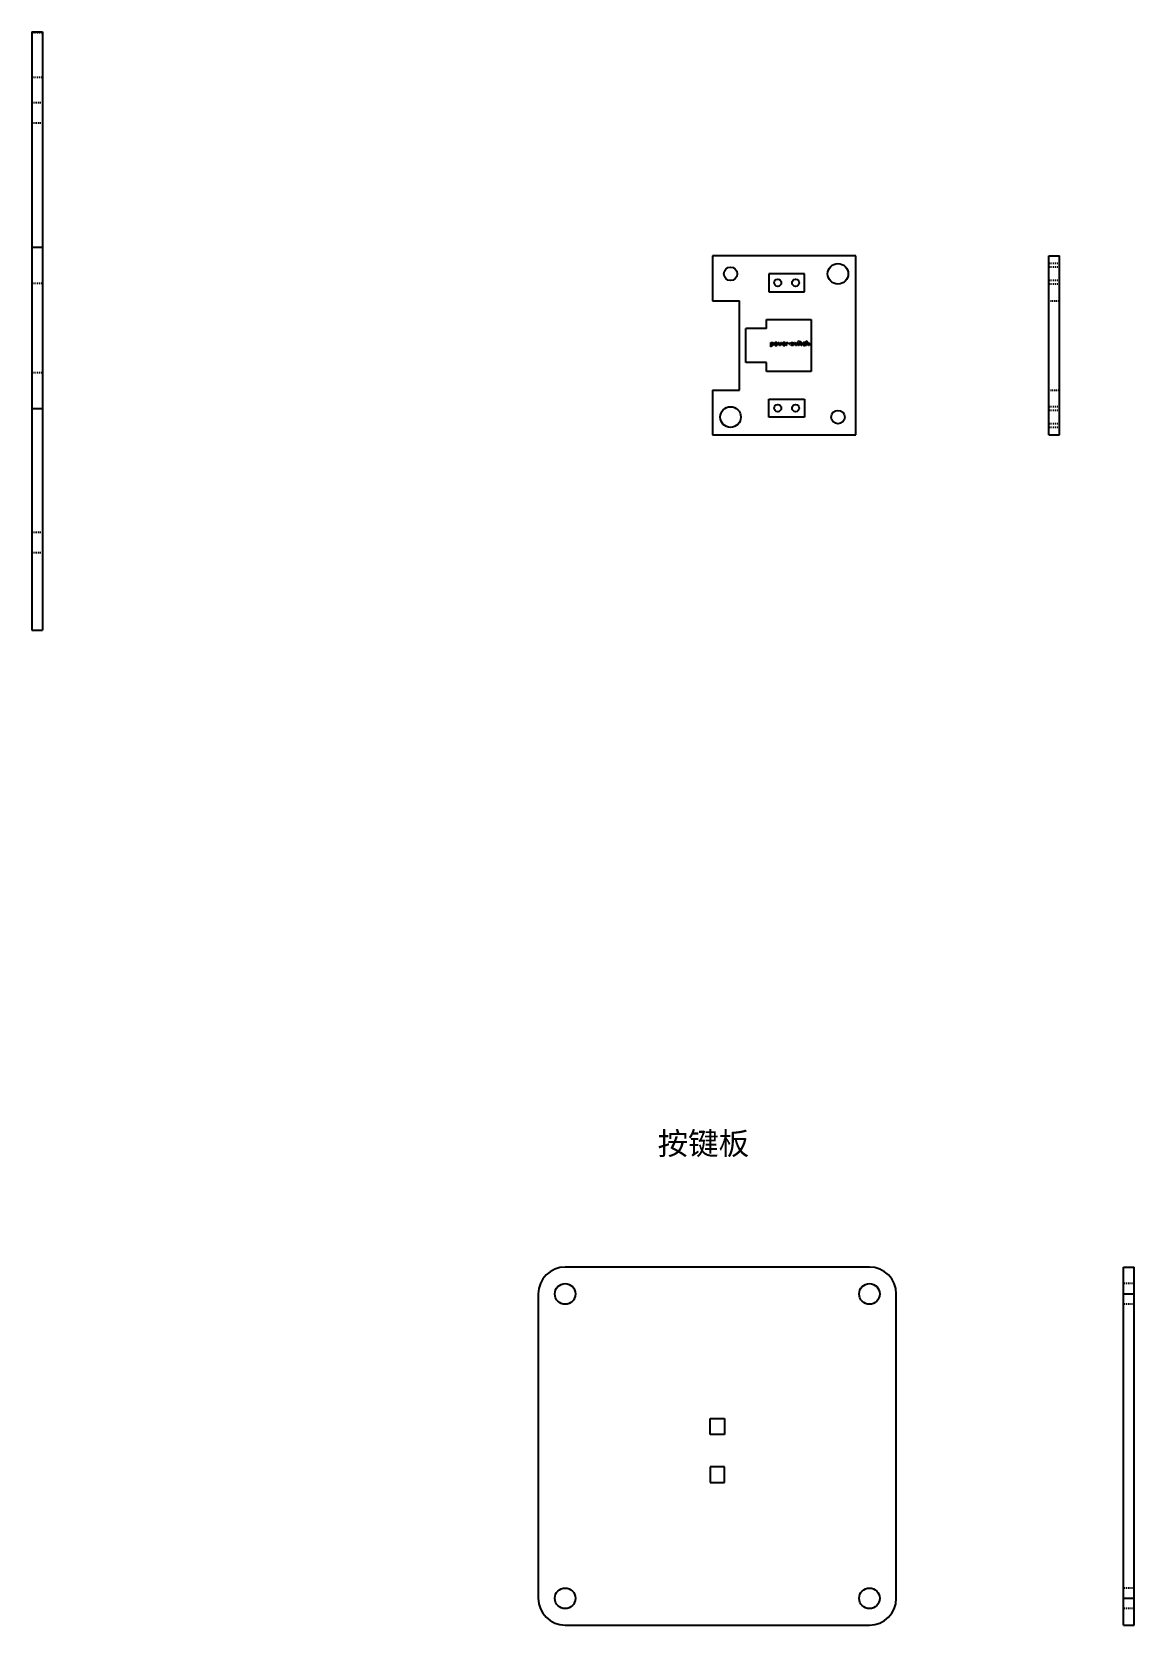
# Model space of a CAD drawing. Header units: millimetres. Extents: x 508 to 760, y -57 to 121.
# Drawn here: x 637.3 to 760.4, y -56.9 to 121 of the extents above; entities that cross this region are included whole.
import ezdxf

# ---------------------------------------------------------------- set-up
doc = ezdxf.new("R2010")
doc.units = ezdxf.units.MM
doc.linetypes.add('HIDDEN', pattern=[0.2, 0.1, -0.1])
doc.layers.add('DEFAULT_2', color=8, linetype='HIDDEN')
doc.styles.get("Standard").update_dxf_attribs({"font": 'txt.shx'})

msp = doc.modelspace()

# ---------------------------------------------------------------- linework, layer by layer
at = {"color": 7, "linetype": 'Continuous'}
for p, q in [((637.29, 121.03), (637.29, 54.18)), ((637.29, 121.03), (638.49, 121.03)), ((638.49, 121.03), (638.49, 54.18)), ((637.29, 96.97), (638.49, 96.97)), ((713.35, 96), (713.35, 91)), ((729.35, 96), (713.35, 96)), ((729.35, 76), (729.35, 96)), ((750.9, 76), (750.9, 96)), ((750.9, 96), (752.1, 96)), ((752.1, 76), (752.1, 96)), ((713.35, 91), (716.35, 91)), ((716.35, 81), (716.35, 91)), ((713.35, 81), (713.35, 76)), ((713.35, 81), (716.35, 81)), ((637.29, 78.97), (638.49, 78.97)), ((713.35, 76), (729.35, 76)), ((750.9, 76), (752.1, 76)), ((637.29, 54.18), (638.49, 54.18)), ((730.87, -16.95), (696.87, -16.95)), ((759.24, -56.95), (759.24, -16.95)), ((759.24, -16.95), (760.44, -16.95)), ((760.44, -56.95), (760.44, -16.95)), ((693.87, -19.95), (693.87, -53.95)), ((733.87, -53.95), (733.87, -19.95)), ((759.24, -19.95), (760.44, -19.95)), ((759.24, -53.95), (760.44, -53.95)), ((696.87, -56.95), (730.87, -56.95)), ((759.24, -56.95), (760.44, -56.95))]:
    msp.add_line(p, q, dxfattribs=at)
at = {"color": 4, "linetype": 'Continuous'}
for p, q in [((719.62, 94), (719.62, 92)), ((723.62, 94), (719.62, 94)), ((723.62, 92), (723.62, 94)), ((719.62, 92), (723.62, 92)), ((717.05, 84.1), (717.05, 87.9)), ((719.35, 87.9), (717.05, 87.9)), ((719.35, 87.9), (719.35, 88.9)), ((719.35, 88.9), (724.35, 88.9)), ((724.35, 88.9), (724.35, 83.1)), ((719.85, 85.83), (719.85, 86.34)), ((719.85, 86.34), (719.9, 86.34)), ((719.9, 85.83), (719.85, 85.83)), ((719.9, 86.34), (719.9, 86.28)), ((719.9, 86.28), (719.91, 86.3)), ((719.9, 86.22), (719.92, 86.26)), ((719.9, 86.12), (719.9, 86.22)), ((719.92, 86.09), (719.9, 86.12)), ((719.9, 86.06), (719.9, 85.83)), ((719.91, 86.04), (719.9, 86.06)), ((719.91, 86.3), (719.93, 86.32)), ((719.93, 86.02), (719.91, 86.04)), ((719.92, 86.26), (719.95, 86.28)), ((719.95, 86.06), (719.92, 86.09)), ((719.93, 86.32), (719.95, 86.33)), ((719.95, 86.01), (719.93, 86.02)), ((719.95, 86.33), (719.99, 86.34)), ((719.95, 86.28), (719.99, 86.29)), ((719.99, 86.05), (719.95, 86.06)), ((719.99, 86), (719.95, 86.01)), ((719.99, 86.34), (720.05, 86.34)), ((719.99, 86.29), (720.05, 86.29)), ((720.03, 86.05), (719.99, 86.05)), ((720.05, 86), (719.99, 86)), ((720.07, 86.06), (720.03, 86.05)), ((720.05, 86.34), (720.1, 86.33)), ((720.05, 86.29), (720.1, 86.27)), ((720.1, 86.01), (720.05, 86)), ((720.11, 86.09), (720.07, 86.06)), ((720.1, 86.33), (720.13, 86.31)), ((720.1, 86.27), (720.12, 86.24)), ((720.13, 86.03), (720.1, 86.01)), ((720.12, 86.11), (720.11, 86.09)), ((720.12, 86.24), (720.13, 86.2)), ((720.13, 86.14), (720.12, 86.11)), ((720.13, 86.31), (720.16, 86.28)), ((720.13, 86.2), (720.13, 86.14)), ((720.17, 86.09), (720.13, 86.03)), ((720.16, 86.28), (720.17, 86.26)), ((720.17, 86.26), (720.18, 86.21)), ((720.18, 86.13), (720.17, 86.09)), ((720.18, 86.21), (720.18, 86.13)), ((720.27, 86.24), (720.26, 86.19)), ((720.26, 86.19), (720.26, 86.15)), ((720.26, 86.15), (720.28, 86.08)), ((720.28, 86.27), (720.27, 86.24)), ((720.3, 86.3), (720.28, 86.27)), ((720.28, 86.08), (720.3, 86.04)), ((720.32, 86.32), (720.3, 86.3)), ((720.3, 86.04), (720.32, 86.02)), ((720.32, 86.24), (720.31, 86.19)), ((720.31, 86.19), (720.31, 86.15)), ((720.31, 86.15), (720.32, 86.11)), ((720.35, 86.33), (720.32, 86.32)), ((720.35, 86.27), (720.32, 86.24)), ((720.32, 86.11), (720.35, 86.08)), ((720.32, 86.02), (720.35, 86.01)), ((720.39, 86.34), (720.35, 86.33)), ((720.37, 86.29), (720.35, 86.27)), ((720.35, 86.08), (720.37, 86.05)), ((720.35, 86.01), (720.39, 86)), ((720.41, 86.3), (720.37, 86.29)), ((720.37, 86.05), (720.41, 86.04)), ((720.47, 86.34), (720.39, 86.34)), ((720.39, 86), (720.47, 86)), ((720.45, 86.3), (720.41, 86.3)), ((720.41, 86.04), (720.45, 86.04)), ((720.49, 86.29), (720.45, 86.3)), ((720.45, 86.04), (720.49, 86.05)), ((720.51, 86.33), (720.47, 86.34)), ((720.47, 86), (720.51, 86.01)), ((720.51, 86.27), (720.49, 86.29)), ((720.49, 86.05), (720.51, 86.08)), ((720.53, 86.32), (720.51, 86.33)), ((720.53, 86.24), (720.51, 86.27)), ((720.51, 86.08), (720.53, 86.11)), ((720.51, 86.01), (720.53, 86.02)), ((720.55, 86.3), (720.53, 86.32)), ((720.54, 86.19), (720.53, 86.24)), ((720.53, 86.11), (720.54, 86.15)), ((720.53, 86.02), (720.55, 86.04)), ((720.54, 86.15), (720.54, 86.19)), ((720.57, 86.27), (720.55, 86.3)), ((720.55, 86.04), (720.57, 86.08)), ((720.58, 86.24), (720.57, 86.27)), ((720.57, 86.08), (720.6, 86.15)), ((720.6, 86.19), (720.58, 86.24)), ((720.6, 86.15), (720.6, 86.19)), ((720.76, 86), (720.68, 86.34)), ((720.68, 86.34), (720.73, 86.34)), ((720.73, 86.34), (720.79, 86.11)), ((720.81, 86), (720.76, 86)), ((720.79, 86.11), (720.85, 86.34)), ((720.87, 86.24), (720.81, 86)), ((720.85, 86.34), (720.9, 86.34)), ((720.88, 86.24), (720.87, 86.24)), ((720.93, 86), (720.88, 86.24)), ((720.9, 86.34), (720.95, 86.11)), ((720.98, 86), (720.93, 86)), ((720.95, 86.11), (721.01, 86.34)), ((721.06, 86.34), (720.98, 86)), ((721.01, 86.34), (721.06, 86.34)), ((721.16, 86.24), (721.15, 86.17)), ((721.15, 86.17), (721.16, 86.11)), ((721.18, 86.28), (721.16, 86.24)), ((721.16, 86.11), (721.18, 86.06)), ((721.2, 86.3), (721.18, 86.28)), ((721.18, 86.06), (721.2, 86.04)), ((721.23, 86.32), (721.2, 86.3)), ((721.2, 86.15), (721.2, 86.17)), ((721.2, 86.17), (721.48, 86.17)), ((721.21, 86.12), (721.2, 86.15)), ((721.2, 86.04), (721.23, 86.02)), ((721.21, 86.22), (721.22, 86.25)), ((721.21, 86.21), (721.21, 86.22)), ((721.43, 86.21), (721.21, 86.21)), ((721.22, 86.1), (721.21, 86.12)), ((721.22, 86.25), (721.25, 86.28)), ((721.25, 86.06), (721.22, 86.1)), ((721.26, 86.33), (721.23, 86.32)), ((721.23, 86.02), (721.26, 86.01)), ((721.25, 86.28), (721.27, 86.29)), ((721.27, 86.05), (721.25, 86.06)), ((721.32, 86.34), (721.26, 86.33)), ((721.26, 86.01), (721.32, 86)), ((721.27, 86.29), (721.31, 86.3)), ((721.31, 86.04), (721.27, 86.05)), ((721.31, 86.3), (721.38, 86.29)), ((721.39, 86.05), (721.31, 86.04)), ((721.39, 86.33), (721.32, 86.34)), ((721.32, 86), (721.4, 86.01)), ((721.38, 86.29), (721.41, 86.27)), ((721.44, 86.3), (721.39, 86.33)), ((721.42, 86.08), (721.39, 86.05)), ((721.4, 86.01), (721.44, 86.03)), ((721.41, 86.27), (721.43, 86.24)), ((721.43, 86.11), (721.42, 86.08)), ((721.43, 86.24), (721.43, 86.21)), ((721.48, 86.11), (721.43, 86.11)), ((721.47, 86.26), (721.44, 86.3)), ((721.44, 86.03), (721.47, 86.06)), ((721.48, 86.21), (721.47, 86.26)), ((721.47, 86.06), (721.48, 86.11)), ((721.48, 86.17), (721.48, 86.21)), ((721.56, 86), (721.56, 86.34)), ((721.56, 86.34), (721.62, 86.34)), ((721.62, 86), (721.56, 86)), ((721.62, 86.34), (721.62, 86.28)), ((721.62, 86.28), (721.64, 86.3)), ((721.65, 86.26), (721.62, 86.21)), ((721.62, 86.21), (721.62, 86)), ((721.64, 86.3), (721.67, 86.32)), ((721.69, 86.28), (721.65, 86.26)), ((721.67, 86.32), (721.7, 86.33)), ((721.75, 86.29), (721.69, 86.28)), ((721.7, 86.33), (721.75, 86.34)), ((721.75, 86.34), (721.75, 86.29)), ((721.83, 86.18), (721.83, 86.24)), ((721.83, 86.24), (721.98, 86.24)), ((721.98, 86.18), (721.83, 86.18)), ((721.98, 86.24), (721.98, 86.18)), ((722.06, 86.28), (722.08, 86.31)), ((722.06, 86.26), (722.06, 86.28)), ((722.08, 86.21), (722.06, 86.26)), ((722.06, 86.09), (722.12, 86.09)), ((722.08, 86.04), (722.06, 86.09)), ((722.08, 86.31), (722.13, 86.33)), ((722.13, 86.18), (722.08, 86.21)), ((722.12, 86.02), (722.08, 86.04)), ((722.13, 86.28), (722.12, 86.26)), ((722.12, 86.26), (722.13, 86.24)), ((722.12, 86.09), (722.13, 86.06)), ((722.15, 86.01), (722.12, 86.02)), ((722.13, 86.33), (722.19, 86.34)), ((722.15, 86.29), (722.13, 86.28)), ((722.13, 86.24), (722.16, 86.21)), ((722.3, 86.13), (722.13, 86.18)), ((722.13, 86.06), (722.15, 86.05)), ((722.19, 86.3), (722.15, 86.29)), ((722.15, 86.05), (722.21, 86.04)), ((722.21, 86), (722.15, 86.01)), ((722.16, 86.21), (722.33, 86.16)), ((722.19, 86.34), (722.25, 86.34)), ((722.25, 86.3), (722.19, 86.3)), ((722.21, 86.04), (722.27, 86.04)), ((722.27, 86), (722.21, 86)), ((722.25, 86.34), (722.31, 86.33)), ((722.31, 86.29), (722.25, 86.3)), ((722.27, 86.04), (722.31, 86.05)), ((722.33, 86.01), (722.27, 86)), ((722.33, 86.11), (722.3, 86.13)), ((722.31, 86.33), (722.35, 86.32)), ((722.33, 86.28), (722.31, 86.29)), ((722.31, 86.05), (722.33, 86.06)), ((722.35, 86.26), (722.33, 86.28)), ((722.33, 86.16), (722.38, 86.13)), ((722.35, 86.09), (722.33, 86.11)), ((722.33, 86.06), (722.35, 86.09)), ((722.38, 86.03), (722.33, 86.01)), ((722.35, 86.32), (722.38, 86.3)), ((722.4, 86.26), (722.35, 86.26)), ((722.38, 86.3), (722.4, 86.26)), ((722.38, 86.13), (722.4, 86.09)), ((722.4, 86.06), (722.38, 86.03)), ((722.4, 86.09), (722.4, 86.06)), ((722.48, 86.34), (722.53, 86.34)), ((722.56, 86), (722.48, 86.34)), ((722.53, 86.34), (722.6, 86.11)), ((722.62, 86), (722.56, 86)), ((722.6, 86.11), (722.65, 86.34)), ((722.67, 86.24), (722.62, 86)), ((722.65, 86.34), (722.7, 86.34)), ((722.68, 86.24), (722.67, 86.24)), ((722.73, 86), (722.68, 86.24)), ((722.7, 86.34), (722.75, 86.11)), ((722.78, 86), (722.73, 86)), ((722.75, 86.11), (722.81, 86.34)), ((722.87, 86.34), (722.78, 86)), ((722.81, 86.34), (722.87, 86.34)), ((722.95, 86.5), (723, 86.5)), ((722.95, 86.45), (722.95, 86.5)), ((723, 86.45), (722.95, 86.45)), ((722.95, 86.34), (723, 86.34)), ((722.95, 86), (722.95, 86.34)), ((723, 86), (722.95, 86)), ((723, 86.5), (723, 86.45)), ((723, 86.34), (723, 86)), ((723.08, 86.34), (723.17, 86.34)), ((723.08, 86.3), (723.08, 86.34)), ((723.17, 86.3), (723.08, 86.3)), ((723.17, 86.43), (723.22, 86.43)), ((723.17, 86.34), (723.17, 86.43)), ((723.17, 86.09), (723.17, 86.3)), ((723.19, 86.04), (723.17, 86.09)), ((723.22, 86.02), (723.19, 86.04)), ((723.22, 86.43), (723.22, 86.34)), ((723.22, 86.34), (723.33, 86.34)), ((723.33, 86.3), (723.22, 86.3)), ((723.22, 86.3), (723.22, 86.11)), ((723.22, 86.11), (723.23, 86.08)), ((723.25, 86.01), (723.22, 86.02)), ((723.23, 86.08), (723.26, 86.05)), ((723.31, 86), (723.25, 86.01)), ((723.26, 86.05), (723.31, 86.04)), ((723.31, 86.04), (723.31, 86)), ((723.33, 86.34), (723.33, 86.3)), ((723.43, 86.24), (723.42, 86.17)), ((723.42, 86.17), (723.43, 86.11)), ((723.45, 86.28), (723.43, 86.24)), ((723.43, 86.11), (723.45, 86.06)), ((723.47, 86.3), (723.45, 86.28)), ((723.45, 86.06), (723.47, 86.04)), ((723.5, 86.32), (723.47, 86.3)), ((723.47, 86.18), (723.48, 86.22)), ((723.47, 86.15), (723.47, 86.18)), ((723.49, 86.1), (723.47, 86.15)), ((723.47, 86.04), (723.5, 86.02)), ((723.48, 86.22), (723.49, 86.25)), ((723.49, 86.25), (723.52, 86.28)), ((723.52, 86.06), (723.49, 86.1)), ((723.53, 86.33), (723.5, 86.32)), ((723.5, 86.02), (723.53, 86.01)), ((723.52, 86.28), (723.54, 86.29)), ((723.58, 86.04), (723.52, 86.06)), ((723.6, 86.34), (723.53, 86.33)), ((723.53, 86.01), (723.6, 86)), ((723.54, 86.29), (723.58, 86.3)), ((723.58, 86.3), (723.66, 86.29)), ((723.66, 86.05), (723.58, 86.04)), ((723.67, 86.33), (723.6, 86.34)), ((723.6, 86), (723.67, 86.01)), ((723.66, 86.29), (723.69, 86.27)), ((723.69, 86.08), (723.66, 86.05)), ((723.71, 86.31), (723.67, 86.33)), ((723.67, 86.01), (723.71, 86.03)), ((723.69, 86.27), (723.7, 86.24)), ((723.7, 86.11), (723.69, 86.08)), ((723.7, 86.24), (723.75, 86.24)), ((723.75, 86.11), (723.7, 86.11)), ((723.74, 86.28), (723.71, 86.31)), ((723.71, 86.03), (723.74, 86.06)), ((723.75, 86.24), (723.74, 86.28)), ((723.74, 86.06), (723.75, 86.11)), ((723.83, 86.5), (723.89, 86.5)), ((723.83, 86), (723.83, 86.5)), ((723.89, 86), (723.83, 86)), ((723.89, 86.5), (723.89, 86.29)), ((723.89, 86.29), (723.91, 86.31)), ((723.91, 86.27), (723.89, 86.25)), ((723.89, 86.25), (723.89, 86)), ((723.91, 86.31), (723.94, 86.33)), ((723.94, 86.29), (723.91, 86.27)), ((723.94, 86.33), (723.98, 86.34)), ((723.98, 86.3), (723.94, 86.29)), ((723.98, 86.34), (724.02, 86.34)), ((724.02, 86.29), (723.98, 86.3)), ((724.02, 86.34), (724.05, 86.33)), ((724.04, 86.28), (724.02, 86.29)), ((724.06, 86.26), (724.04, 86.28)), ((724.05, 86.33), (724.08, 86.31)), ((724.07, 86.21), (724.06, 86.26)), ((724.07, 86), (724.07, 86.21)), ((724.13, 86), (724.07, 86)), ((724.08, 86.31), (724.11, 86.29)), ((724.11, 86.29), (724.12, 86.27)), ((724.12, 86.27), (724.13, 86.21)), ((724.13, 86.21), (724.13, 86)), ((719.35, 84.1), (717.05, 84.1)), ((719.35, 83.1), (719.35, 84.1)), ((724.35, 83.1), (719.35, 83.1)), ((719.62, 80), (723.62, 80)), ((719.62, 78), (719.62, 80)), ((723.62, 80), (723.62, 78)), ((723.62, 78), (719.62, 78)), ((713.06, -35.64), (713.06, -33.88)), ((713.06, -33.88), (714.68, -33.88)), ((714.68, -33.88), (714.68, -35.64)), ((714.68, -35.64), (713.06, -35.64)), ((714.68, -39.25), (713.06, -39.25)), ((713.06, -39.25), (713.06, -41.01)), ((714.68, -41.01), (714.68, -39.25)), ((713.06, -41.01), (714.68, -41.01))]:
    msp.add_line(p, q, dxfattribs=at)
at = {"color": 7, "linetype": 'Continuous'}
for centre, radius in [((715.35, 94), 0.75), ((727.35, 94), 1.15), ((715.35, 78), 1.15), ((727.35, 78), 0.75), ((696.87, -19.95), 1.15), ((730.87, -19.95), 1.15), ((696.87, -53.95), 1.15), ((730.87, -53.95), 1.15)]:
    msp.add_circle(centre, radius, dxfattribs=at)
at = {"color": 4, "linetype": 'Continuous'}
for centre in [(720.62, 93), (722.62, 93), (720.62, 79), (722.62, 79)]:
    msp.add_circle(centre, 0.4, dxfattribs=at)
at = {"color": 7, "linetype": 'Continuous'}
for centre, start, end in [((696.87, -19.95), 90, 180), ((730.87, -19.95), 0, 90), ((696.87, -53.95), 180, 270), ((730.87, -53.95), 270, 0)]:
    msp.add_arc(centre, 3, start, end, dxfattribs=at)
at = {"layer": 'DEFAULT_2', "color": 8, "linetype": 'HIDDEN'}
for p, q in [((637.29, 120.95), (638.49, 120.95)), ((637.29, 115.97), (638.49, 115.97)), ((638.49, 113.12), (637.29, 113.12)), ((638.49, 110.82), (637.29, 110.82)), ((752.1, 95.15), (750.9, 95.15)), ((752.1, 94.75), (750.9, 94.75)), ((637.29, 92.97), (638.49, 92.97)), ((752.1, 93.25), (750.9, 93.25)), ((752.1, 92.85), (750.9, 92.85)), ((750.9, 91), (752.1, 91)), ((637.29, 82.97), (638.49, 82.97)), ((750.9, 81), (752.1, 81)), ((752.1, 79.15), (750.9, 79.15)), ((752.1, 78.75), (750.9, 78.75)), ((752.1, 77.25), (750.9, 77.25)), ((752.1, 76.85), (750.9, 76.85)), ((638.49, 65.12), (637.29, 65.12)), ((638.49, 62.82), (637.29, 62.82)), ((760.44, -18.8), (759.24, -18.8)), ((760.44, -21.1), (759.24, -21.1)), ((760.44, -52.8), (759.24, -52.8)), ((760.44, -55.1), (759.24, -55.1))]:
    msp.add_line(p, q, dxfattribs=at)

# ---------------------------------------------------------------- texts
at = {"insert": (707.2, -1.89), "char_height": 2.5, "width": 20.6582, "attachment_point": 1}
msp.add_mtext('{\\fSimSun|b0|i0|c134|p2;按键板}', dxfattribs=at)

doc.saveas('drawing.dxf')
